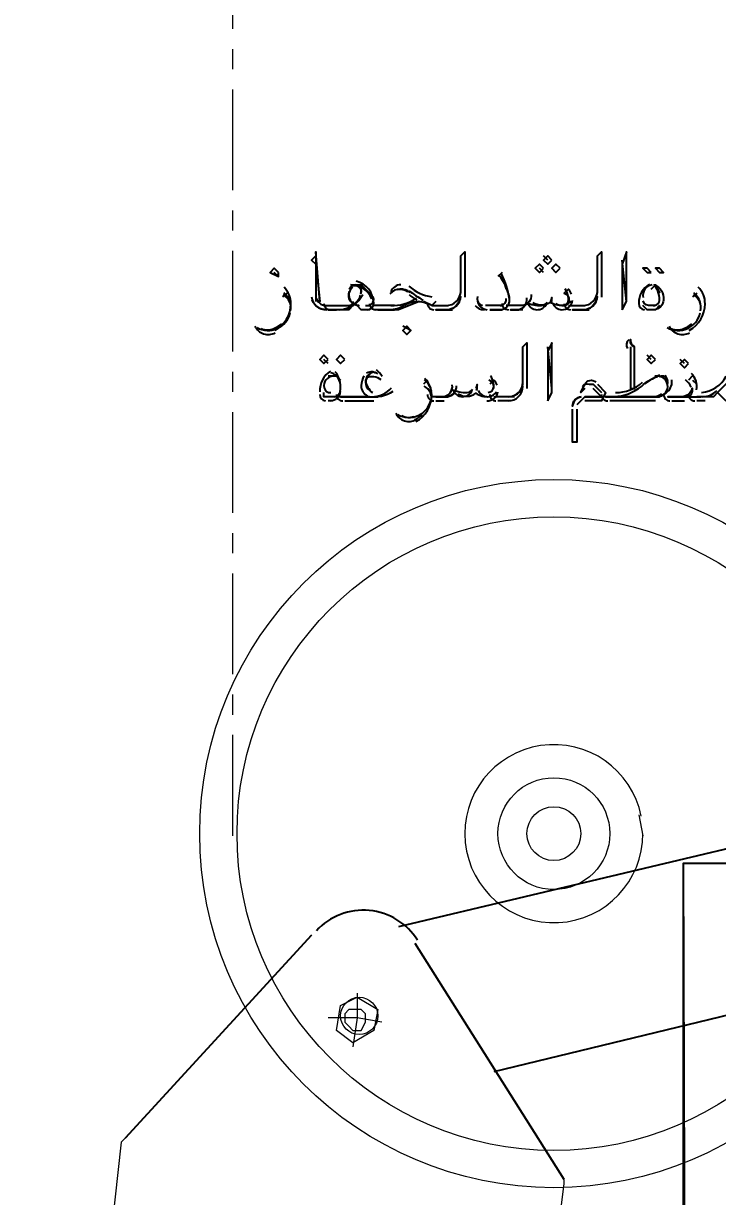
# Model space of a CAD drawing. Header units: millimetres. Extents: x -665 to 20454, y -27797 to 160.
# Drawn here: x 2158 to 2376.5, y -25300.1 to -24930.8 of the extents above; entities that cross this region are included whole.
import ezdxf

# ---------------------------------------------------------------- set-up
doc = ezdxf.new("R2010")
doc.units = ezdxf.units.MM
doc.linetypes.add('$2$CENTER', pattern=[50.8, 31.75, -6.35, 6.35, -6.35])
doc.layers.add('$0$PDF_PDF6_Geometry', color=7, linetype='Continuous')
doc.layers.add('$2$PDF_0', color=7, linetype='Continuous')
doc.layers.add('$2$CL', color=2, linetype='$2$CENTER', lineweight=0)
doc.styles.add('Century Gothic$001H0', font='cent.shx')
doc.dimstyles.new('Copy of ISO-25', dxfattribs={"dimtxt": 250, "dimasz": 80, "dimexe": 1.25, "dimexo": 0.625, "dimtad": 1, "dimtxsty": 'Century Gothic$001H0', "dimblk": 'ARCHTICK', "dimcen": 2.5, "dimadec": 0, "dimazin": 0, "dimtfac": 1, "dimtmove": 0, "dimatfit": 3, "dimfxl": 1, "dimarcsym": 0})

# ---------------------------------------------------------------- blocks, each defined once
blk = doc.blocks.new('_ArchTick')
at = {"color": 0, "linetype": 'ByBlock', "const_width": 0.15}
blk.add_lwpolyline([(-0.5, -0.5), (0.5, 0.5)], dxfattribs=at)
blk = doc.blocks.new('*D82')
at = {"color": 0, "lineweight": -2, "transparency": 16777216}
for p, q in [((3650, -8194.25), (249.37, -8194.25)), ((250.62, -25494.25), (250.62, -8194.25)), ((3650, -25494.25), (249.37, -25494.25))]:
    blk.add_line(p, q, dxfattribs=at)
at = {"layer": 'Defpoints', "color": 0, "transparency": 16777216}
for p in [(250.62, -8194.25), (3650.62, -8194.25), (3650.62, -25494.25)]:
    blk.add_point(p, dxfattribs=at)
at = {"color": 0, "lineweight": -2, "transparency": 16777216, "xscale": 80, "yscale": 80, "zscale": 80}
for p, rotation in [((250.62, -8194.25), 90), ((250.62, -25494.25), 270)]:
    blk.add_blockref('_ArchTick', p, dxfattribs=dict(at, rotation=rotation))
at = {"color": 0, "transparency": 16777216, "insert": (125, -16844.25), "char_height": 250, "attachment_point": 5, "rotation": 90, "style": 'Century Gothic$001H0'}
blk.add_mtext('SHAFT TOTAL HEIGHT 17300', dxfattribs=at)

msp = doc.modelspace()

# ---------------------------------------------------------------- linework, layer by layer
at = {"layer": '$0$PDF_PDF6_Geometry', "lineweight": 13}
for points in [[(2351.725, -25179.95), (2353.029, -25186.468)], [(2190.056, -25281.645), (2188.752, -25282.949), (2178.321, -25378.538), (2178.321, -25380.756), (2179.625, -25382.074), (2315.219, -25393.808), (2316.143, -25392.734), (2316.523, -25391.191), (2328.257, -25295.986), (2328.257, -25294.683)]]:
    msp.add_lwpolyline(points, dxfattribs=at)
at = {"layer": '$0$PDF_PDF6_Geometry', "lineweight": 5}
for points in [[(2263.067, -25236.012), (2263.067, -25243.835), (2253.941, -25243.835)], [(2270.89, -25245.139), (2263.067, -25243.835), (2261.764, -25252.962)]]:
    msp.add_lwpolyline(points, dxfattribs=at)
at = {"layer": '$0$PDF_PDF6_Geometry', "lineweight": 13}
for points in [[(2256.549, -25247.746), (2257.852, -25239.924), (2263.067, -25237.316), (2269.586, -25241.227), (2268.283, -25247.746), (2261.764, -25251.658)], [(2261.764, -25241.227), (2260.46, -25241.227), (2259.156, -25242.531), (2259.156, -25245.139), (2260.46, -25246.443), (2261.764, -25247.746), (2263.067, -25247.746), (2264.371, -25247.746), (2265.675, -25245.139), (2265.675, -25243.835), (2265.675, -25242.531), (2264.371, -25241.227)]]:
    msp.add_lwpolyline(points, close=True, dxfattribs=at)
for centre, radius in [((2324.997, -25185.816), 111.474), ((2324.998, -25185.817), 99.739), ((2324.998, -25185.817), 17.601), ((2324.998, -25185.817), 8.474), ((2263.719, -25243.183), 5.868)]:
    msp.add_circle(centre, radius, dxfattribs=at)
msp.add_arc((2324.998, -25185.817), 28.03, 11.35805, 0.14462, dxfattribs=at)
at = {"layer": '$2$CL'}
msp.add_lwpolyline([(2223.954, -25186.468), (2223.954, -24905.694)], dxfattribs=at)
at = {"layer": '$2$PDF_0', "lineweight": 25}
for points in [[(2250.03, -25003.938), (2250.03, -25006.546), (2251.333, -25018.28), (2250.03, -25002.635), (2250.03, -25003.938), (2248.726, -25005.242), (2250.03, -25006.546), (2250.03, -25018.28)], [(2295.662, -25015.673), (2295.662, -25003.938), (2296.966, -25002.635), (2296.966, -25016.976)], [(2323.042, -25005.242), (2321.738, -25003.938)], [(2338.687, -25015.673), (2338.687, -25003.938), (2339.991, -25002.635), (2339.991, -25016.976)], [(2321.738, -25009.154), (2320.434, -25007.85)], [(2325.649, -25009.154), (2324.345, -25007.85)], [(2347.814, -25018.28), (2346.51, -25005.242)], [(2354.333, -25009.154), (2353.029, -25007.85)], [(2359.548, -25009.154), (2358.244, -25007.85), (2356.94, -25007.85), (2358.244, -25009.154), (2359.548, -25009.154), (2358.244, -25007.85)], [(2238.296, -25010.457), (2236.992, -25009.154)], [(2308.7, -25009.154), (2307.396, -25010.457)], [(2308.7, -25010.457), (2310.004, -25014.369)], [(2261.764, -25013.065), (2264.371, -25013.065), (2266.979, -25015.673)], [(2263.068, -25013.065), (2263.068, -25013.065)], [(2355.636, -25014.369), (2356.94, -25013.065), (2358.244, -25015.673)], [(2356.94, -25014.369), (2356.94, -25014.369)], [(2240.903, -25015.673), (2239.599, -25016.976)], [(2261.764, -25018.28), (2261.764, -25019.584), (2260.46, -25020.888), (2253.941, -25020.888), (2256.549, -25020.888)], [(2282.624, -25018.28), (2276.105, -25020.888), (2268.283, -25020.888)], [(2287.839, -25018.28), (2286.536, -25019.584), (2283.928, -25018.28)], [(2369.978, -25015.673), (2368.674, -25016.976)], [(2259.156, -25020.888), (2255.245, -25020.888)], [(2274.802, -25019.584), (2268.283, -25019.584), (2266.979, -25020.888), (2264.371, -25020.888), (2263.068, -25019.584)], [(2266.979, -25020.888), (2264.371, -25020.888)], [(2265.675, -25019.584), (2266.979, -25019.584)], [(2269.586, -25020.888), (2274.802, -25020.888)], [(2286.536, -25019.584), (2291.751, -25019.584)], [(2308.7, -25019.584), (2303.485, -25019.584)], [(2315.219, -25020.888), (2311.308, -25020.888), (2313.915, -25020.888)], [(2329.561, -25019.584), (2334.776, -25019.584)], [(2358.244, -25019.584), (2356.94, -25020.888), (2354.333, -25020.888), (2353.029, -25019.584)], [(2356.94, -25020.888), (2354.333, -25020.888)], [(2280.017, -25027.407), (2278.713, -25026.103), (2277.409, -25027.407), (2278.713, -25028.71), (2280.017, -25027.407), (2277.409, -25026.103)], [(2324.345, -25046.963), (2324.345, -25045.66), (2323.042, -25032.622)], [(2253.941, -25037.837), (2252.637, -25036.533)], [(2257.852, -25037.837), (2256.549, -25036.533)], [(2355.636, -25036.533), (2354.333, -25035.229)], [(2366.067, -25037.837), (2364.763, -25036.533)], [(2253.941, -25041.748), (2255.245, -25041.748), (2256.549, -25041.748), (2257.852, -25043.052)], [(2256.549, -25041.748), (2256.549, -25041.748)], [(2285.232, -25043.052), (2283.928, -25044.356)], [(2338.687, -25044.356), (2341.295, -25046.963), (2339.991, -25049.571), (2334.776, -25049.571)], [(2368.674, -25041.748), (2367.37, -25043.052)], [(2368.674, -25043.052), (2369.978, -25044.356)], [(2257.852, -25048.267), (2256.549, -25048.267), (2253.941, -25048.267), (2252.637, -25048.267), (2252.637, -25046.963)], [(2256.549, -25048.267), (2255.245, -25048.267)], [(2287.839, -25048.267), (2291.751, -25048.267), (2286.536, -25048.267)], [(2312.611, -25048.267), (2307.396, -25048.267)], [(2339.991, -25048.267), (2334.776, -25048.267), (2333.472, -25049.571), (2332.168, -25050.875)], [(2334.776, -25048.267), (2339.991, -25048.267), (2337.383, -25045.66)], [(2367.37, -25048.267), (2360.851, -25048.267), (2367.37, -25048.267), (2368.674, -25048.267), (2371.282, -25048.267)], [(2376.497, -25046.963), (2375.193, -25048.267), (2372.586, -25048.267), (2369.978, -25048.267)], [(2255.245, -25049.571), (2253.941, -25049.571)], [(2259.156, -25049.571), (2268.283, -25049.571)], [(2287.839, -25049.571), (2290.447, -25049.571)], [(2311.308, -25049.571), (2307.396, -25049.571)], [(2332.168, -25052.179), (2332.168, -25062.609), (2330.864, -25062.609), (2330.864, -25052.179)], [(2356.94, -25049.571), (2342.598, -25049.571)], [(2362.155, -25049.571), (2366.067, -25049.571)], [(2372.586, -25049.571), (2369.978, -25049.571)], [(2435.167, -25177.342), (2276.105, -25215.152)], [(2248.726, -25217.759), (2190.056, -25281.645)], [(2328.257, -25294.683), (2281.32, -25220.367)], [(2424.737, -25232.101), (2306.092, -25260.784)]]:
    msp.add_lwpolyline(points, dxfattribs=at)
for points in [[(2324.345, -25005.242), (2323.042, -25003.938), (2321.738, -25005.242), (2323.042, -25006.546)], [(2346.51, -25020.888), (2347.814, -25018.28), (2347.814, -25016.976), (2347.814, -25002.635), (2346.51, -25006.546), (2346.51, -25019.584)], [(2238.296, -25009.154), (2236.992, -25007.85), (2235.688, -25009.154), (2238.296, -25010.457)], [(2321.738, -25007.85), (2320.434, -25006.546), (2319.13, -25007.85), (2320.434, -25009.154)], [(2326.953, -25007.85), (2325.649, -25006.546), (2324.345, -25007.85), (2325.649, -25009.154)], [(2355.636, -25009.154), (2354.333, -25007.85), (2353.029, -25007.85), (2354.333, -25009.154)], [(2304.789, -25020.888), (2308.7, -25020.888)], [(2323.042, -25049.571), (2324.345, -25046.963), (2324.345, -25045.66), (2324.345, -25031.318), (2323.042, -25033.926), (2323.042, -25046.963)], [(2253.941, -25036.533), (2252.637, -25035.229), (2251.333, -25036.533), (2252.637, -25037.837)], [(2259.156, -25036.533), (2257.852, -25035.229), (2256.549, -25036.533), (2257.852, -25037.837)], [(2356.94, -25036.533), (2355.636, -25035.229), (2354.333, -25036.533), (2355.636, -25037.837)], [(2367.37, -25037.837), (2366.067, -25036.533), (2364.763, -25037.837), (2366.067, -25039.141)], [(2365.693, -25494.261), (2766.607, -25494.261), (2766.609, -25195.269), (2365.695, -25195.269)], [(2366.673, -25494.261), (2767.587, -25494.261), (2766.609, -25195.269), (2365.695, -25195.269)]]:
    msp.add_lwpolyline(points, close=True, dxfattribs=at)
for points in [[(2308.086, -25020.887, 0.4570464), (2311, -25017.084, 0.1180622), (2307.836, -25010.18)], [(2237.246, -25027.441, 0.2677176), (2242.207, -25019.023, 0.2046973), (2240.06, -25013.816)], [(2261.637, -25013.817, 0.6928816), (2263.636, -25019.581, -0.5513765), (2260.68, -25015.148)], [(2260.561, -25014.393, -0.9210606), (2264.229, -25015.753, 0.7402518), (2261.322, -25013.4)], [(2266.283, -25020.887, 0.3854331), (2268.282, -25018.86, 0.3464637), (2262.723, -25011.945)], [(2275.798, -25014.513, -0.2361866), (2278.929, -25015.198, 0.1807893), (2276.799, -25014.369)], [(2330.568, -25016.009, 0.1022358), (2329.561, -25014.369), (2328.257, -25015.673, -0.8663756), (2327.75, -25019.578, -0.1574595), (2323.861, -25018.529, -0.3147755), (2318.368, -25018.686)], [(2355.131, -25012.829, 0.2755591), (2351.725, -25018.916, 0.3934245), (2353.527, -25020.882)], [(2358.173, -25018.633, 0.2126677), (2356.571, -25013.023, -0.3305701), (2359.542, -25017.86, -0.3701928), (2356.444, -25020.884)], [(2367.624, -25027.441, 0.2677176), (2372.585, -25019.023, 0.2046973), (2370.439, -25013.816)], [(2248.752, -25016.81, 0.3938896), (2253.453, -25020.884, -0.3465612), (2248.963, -25017.776)], [(2250.191, -25017.337, 0.34649), (2253.941, -25019.584), (2260.46, -25019.584)], [(2273.121, -25020.884, 0.1336789), (2278.044, -25019.392, -0.1025295), (2280.908, -25018.36, -0.1575583), (2285.803, -25019.195)], [(2291.075, -25020.888, 0.4173431), (2295.645, -25016.725, -0.330579), (2291.751, -25020.888), (2287.839, -25020.888), (2293.055, -25020.888)], [(2309.86, -25018.364, -0.2832611), (2308.136, -25019.582, 0.4491874), (2309.976, -25017.317)], [(2317.821, -25016.131, -0.4015449), (2315.219, -25019.584), (2310.004, -25019.584)], [(2316.246, -25018.599, 0.1025089), (2321.123, -25019.584, 0.2833938), (2322.849, -25018.474)], [(2324.159, -25018.921, 0.1019093), (2324.312, -25017.078, -0.0786401), (2323.894, -25018.304)], [(2324.636, -25018.973, 0.2754782), (2327.378, -25020.88, 0.4014939), (2330.842, -25018.008)], [(2334.1, -25020.888, 0.4173431), (2338.67, -25016.725, -0.330579), (2334.776, -25020.888), (2330.864, -25020.888), (2336.08, -25020.888)], [(2356.94, -25019.584), (2355.636, -25019.584, -0.3859479), (2353.076, -25018.054)], [(2232.817, -25026.83, 0.220457), (2236.842, -25026.815, 0.0868945), (2239.328, -25025.295)], [(2361.891, -25026.83, 0.220457), (2365.917, -25026.815, 0.0868945), (2368.403, -25025.295)], [(2306.092, -25048.267), (2311.586, -25048.171, 0.330579), (2315.219, -25044.356), (2315.219, -25032.622), (2316.523, -25031.318), (2316.523, -25045.66)], [(2349.117, -25032.622), (2349.117, -25045.66), (2350.421, -25045.66), (2350.421, -25033.926), (2350.421, -25032.622, -0.4175957), (2349.157, -25030.272, 0.3384956), (2350.313, -25032.468)], [(2255.86, -25048.267, 0.425104), (2257.782, -25046.013, 0.2126677), (2256.179, -25040.403)], [(2267.893, -25040.616, 0.1966674), (2266.026, -25042.234, -0.2520843), (2270.559, -25042.812)], [(2255.519, -25041.77, 0.4487763), (2252.684, -25045.434, 0.3859479), (2254.83, -25046.949)], [(2265.164, -25041.73, 0.1102875), (2264.376, -25044.753, 0.3149098), (2266.37, -25048.014)], [(2281.575, -25056.125, 0.2677176), (2286.536, -25047.706, 0.2046973), (2284.389, -25042.499)], [(2300.69, -25046.3, 0.1019093), (2300.844, -25044.458, -0.0786401), (2300.426, -25045.683)], [(2307.099, -25044.692, 0.1022358), (2306.092, -25043.052), (2304.789, -25044.356)], [(2334.776, -25045.66), (2333.472, -25046.963), (2334.776, -25044.356, -0.5116515), (2338.156, -25043.668)], [(2333.963, -25045.016, -0.3546), (2336.08, -25044.356), (2337.383, -25044.356), (2339.991, -25046.963)], [(2343.917, -25048.252, 0.1575695), (2352.553, -25045.032, -0.0944029), (2358.35, -25041.414)], [(2357.57, -25048.267, 0.4726388), (2360.792, -25044.399, 0.4250326), (2356.741, -25041.86)], [(2360.83, -25043.416, 0.4725924), (2358.239, -25041.861, -0.2912287), (2360.203, -25042.249)], [(2379.712, -25046.963, 0.5202721), (2381.712, -25044.356), (2381.712, -25043.052), (2380.408, -25043.052), (2379.104, -25044.356), (2376.497, -25046.963), (2379.104, -25049.571)], [(2274.285, -25046.673, -0.1890578), (2266.979, -25048.267), (2257.852, -25048.267), (2269.586, -25048.267)], [(2293.739, -25046.919, -0.2047478), (2291.433, -25048.25, 0.4015449), (2294.353, -25044.815)], [(2292.778, -25045.979, 0.1025089), (2297.655, -25046.963, 0.2833938), (2299.381, -25045.853)], [(2294.9, -25047.369, 0.3147755), (2300.393, -25047.212, 0.1574595), (2304.677, -25048.246)], [(2358.82, -25047.501, -0.1335651), (2356.94, -25048.267), (2341.295, -25048.267), (2358.244, -25048.267)], [(2366.718, -25048.267, 0.5354371), (2368.524, -25045.558, -0.3544358), (2365.332, -25048.266)]]:
    msp.add_lwpolyline(points, format="xyb", dxfattribs=at)
msp.add_lwpolyline([(2333.578, -25048.313, 0.3464081), (2330.872, -25051.304, -0.4015289)], format="xyb", close=True, dxfattribs=at)
for centre, radius, start, end in [((2284.594, -25021.537), 26.714, 8.51799, 26.53942), ((2261.11, -25020.237), 7.173, 23.00552, 91.272), ((2276.757, -25018.931), 4.563, 48.393, 137.46819), ((2276.758, -25016.325), 3.26, 89.04692, 160.61604), ((2288.489, -25003.292), 13.684, 228.13344, 262.18084), ((2300.179, -24989.016), 33.162, 231.36466, 240.40715), ((2291.1, -25015.023), 4.561, 269.68841, 0.29993), ((2323.702, -25017.627), 5.859, 353.01763, 34.13906), ((2334.125, -25015.023), 4.561, 269.68841, 0.29993), ((2356.289, -25016.327), 3.262, 96.67349, 193.35113), ((2237.644, -25020.236), 4.563, 346.68865, 61.52358), ((2236.334, -25020.24), 5.874, 10.82377, 51.83226), ((2254.596, -25018.932), 1.959, 179.71256, 270.28744), ((2257.201, -25012.414), 8.474, 272.87113, 334.509), ((2259.807, -25015.018), 4.566, 269.74364, 342.89245), ((2266.326, -25017.626), 1.958, 272.56558, 28.00085), ((2268.938, -25018.932), 1.959, 179.71256, 270.28744), ((2274.15, -25005.895), 13.689, 268.04392, 303.84444), ((2288.495, -25005.891), 13.694, 228.4676, 241.08051), ((2287.191, -25018.932), 1.959, 179.71256, 270.28744), ((2304.135, -25017.629), 3.258, 164.57747, 267.2179), ((2302.832, -25017.628), 1.955, 172.62289, 260.16688), ((2310.659, -25018.932), 1.959, 179.71256, 270.28744), ((2313.264, -25017.63), 3.258, 272.5906, 7.85517), ((2314.567, -25016.325), 3.259, 277.82124, 324.10627), ((2319.78, -25017.631), 3.256, 199.47587, 335.90144), ((2327.606, -25016.322), 3.262, 232.43328, 327.57201), ((2330.216, -25018.932), 1.959, 179.71256, 270.28744), ((2356.289, -25017.628), 1.956, 268.91947, 1.04163), ((2366.719, -25020.236), 4.563, 346.68865, 61.52358), ((2365.408, -25020.24), 5.874, 10.82377, 51.83226), ((2235.036, -25020.233), 7.173, 241.12543, 346.66768), ((2302.831, -25017.631), 3.256, 215.64469, 273.98313), ((2364.111, -25020.233), 7.173, 241.12543, 346.66768), ((2235.033, -25024.151), 4.559, 204.38564, 299.60719), ((2365.411, -25024.151), 4.559, 204.38564, 299.60719), ((2349.769, -25031.97), 1.956, 125.45411, 214.51101), ((2258.505, -25046.312), 7.172, 121.67706, 183.30119), ((2253.287, -25045.009), 4.565, 357.10157, 70.27095), ((2268.933, -25043.703), 3.258, 125.77721, 234.20655), ((2267.631, -25043.705), 3.26, 52.28732, 118.89927), ((2267.631, -25042.401), 1.956, 50.27234, 108.49317), ((2263.694, -25046.332), 8.507, 31.62472, 49.56565), ((2364.113, -25045.007), 5.865, 348.94762, 43.83146), ((2267.631, -25043.704), 1.956, 107.28013, 185.33974), ((2271.544, -25042.399), 5.869, 186.62014, 231.15303), ((2280.662, -25047.619), 5.874, 10.82377, 51.83226), ((2289.796, -25045.009), 3.258, 272.5906, 7.85517), ((2304.138, -25045.008), 1.955, 274.24289, 77.86232), ((2300.234, -25045.007), 5.859, 353.01763, 34.13906), ((2310.656, -25043.706), 4.561, 269.68841, 0.29993), ((2344.553, -25034.572), 12.391, 269.45519, 312.2449), ((2360.201, -25051.53), 9.782, 105.58444, 132.5184), ((2357.589, -25043.705), 3.262, 343.70036, 41.89356), ((2362.797, -25047.622), 5.879, 23.53726, 52.1947), ((2370.629, -25037.184), 9.779, 275.17234, 331.73379), ((2253.29, -25047.615), 1.957, 179.55178, 265.45535), ((2254.593, -25046.313), 3.258, 272.74073, 353.99749), ((2258.508, -25047.615), 1.959, 179.71256, 270.28744), ((2267.633, -25039.797), 8.47, 270.05637, 318.10178), ((2267.63, -25038.477), 9.79, 275.35596, 295.1309), ((2281.973, -25048.919), 4.563, 346.68866, 61.52358), ((2287.191, -25047.615), 1.959, 179.71256, 270.28744), ((2296.312, -25045.01), 3.256, 199.47587, 335.90144), ((2304.138, -25045.007), 3.261, 204.37127, 265.97816), ((2304.138, -25045.005), 3.262, 232.43328, 327.57201), ((2304.137, -25046.311), 3.26, 265.80491, 353.30554), ((2306.748, -25047.615), 1.959, 179.71256, 270.28744), ((2310.656, -25045.01), 4.561, 269.68841, 0.29993), ((2341.95, -25047.615), 1.959, 179.71256, 270.28744), ((2361.507, -25047.615), 1.959, 179.71256, 270.28744), ((2369.33, -25047.615), 1.959, 179.71256, 270.28744), ((2371.932, -25042.396), 5.871, 269.64223, 317.60577), ((2279.365, -25047.613), 7.173, 241.12543, 346.66768), ((2279.361, -25051.53), 4.559, 204.38564, 299.60719), ((2279.365, -25050.222), 4.564, 240.90816, 290.63774), ((2278.073, -25047.639), 8.448, 291.5105, 311.37536), ((2265.022, -25230.144), 20.207, 32.25578, 137.05447)]:
    msp.add_arc(centre, radius, start, end, dxfattribs=at)
for points in [[(2360.735, -25046.68), (2361.863, -25045.662), (2362.355, -25044.307), (2362.081, -25042.98)], [(2356.232, -25048.267), (2357.961, -25048.28), (2359.608, -25047.7), (2360.735, -25046.68)]]:
    msp.add_open_spline(points, degree=3, dxfattribs=at)

# ---------------------------------------------------------------- dimensions: what is measured, and where the dimension line sits
dim = msp.add_linear_dim(base=(250.625, -8194.249), p1=(3650.625, -25494.249), p2=(3650.625, -8194.249), angle=90, text='SHAFT TOTAL HEIGHT <>', dimstyle='Copy of ISO-25')
dim.commit()
dim.dimension.update_dxf_attribs({"geometry": '*D82', "text_midpoint": (125, -16844.249)})

doc.saveas('drawing.dxf')
